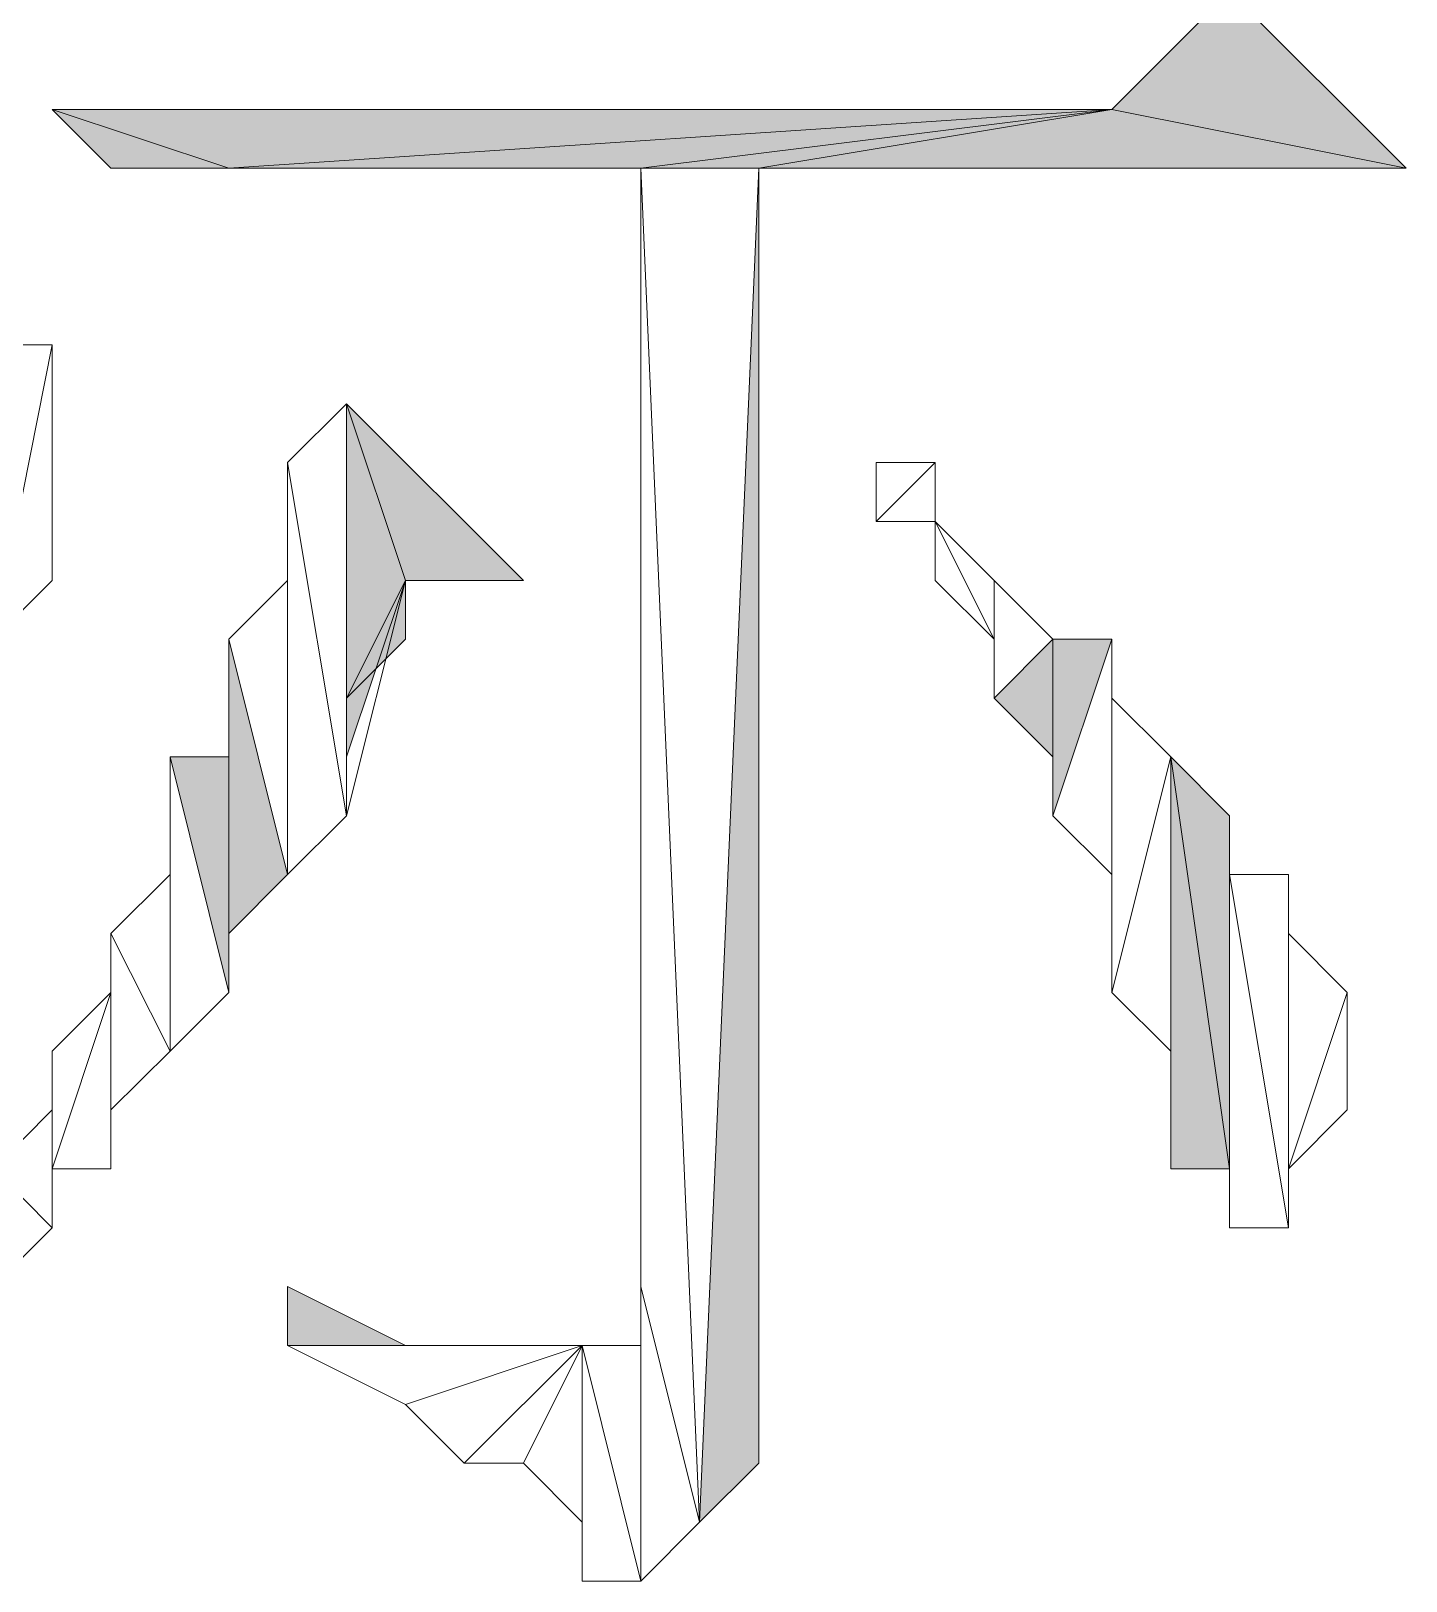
# Model space of a CAD drawing. Header units: inches. Extents: x -244 to 17, y 0 to 370.
# Drawn here: x 8.116 to 9.599, y 11.377 to 13.049 of the extents above; entities that cross this region are included whole.
import ezdxf

# ---------------------------------------------------------------- set-up
doc = ezdxf.new("R2010")
doc.units = ezdxf.units.IN
doc.header["$MEASUREMENT"] = 0
doc.layers.add('图层 1', color=7, linetype='Continuous')

# ---------------------------------------------------------------- blocks, each defined once
blk = doc.blocks.new('block 2')
at = {"layer": '图层 1', "true_color": 0xffffff}
h = blk.add_hatch(color=7, dxfattribs=at)
h.dxf.hatch_style = 2
h.paths.add_polyline_path([(33.0201, 12.319), (33.0834, 12.5095), (33.0834, 11.3664)])
h.paths.add_polyline_path([(33.0201, 12.4461), (33.0201, 12.319), (33.0834, 12.5095)])
h = blk.add_hatch(color=7, dxfattribs=at)
h.dxf.hatch_style = 2
h.paths.add_polyline_path([(32.1944, 12.319), (32.5121, 12.319), (32.258, 12.2556)])
h.paths.add_polyline_path([(32.385, 12.3824), (32.385, 12.319), (32.131, 12.319)])
h = blk.add_hatch(color=7, dxfattribs=at)
h.dxf.hatch_style = 2
h.paths.add_polyline_path([(33.0201, 12.319), (33.0201, 11.8746), (33.0834, 11.3664)])
h = blk.add_hatch(color=7, dxfattribs=at)
h.dxf.hatch_style = 2
h.paths.add_polyline_path([(31.75, 12.1285), (31.75, 12.2556), (31.8136, 12.2556)])
h = blk.add_hatch(color=7, dxfattribs=at)
h.dxf.hatch_style = 2
h.paths.add_polyline_path([(32.5755, 12.1285), (32.3216, 12.1919), (32.766, 12.1919)])
h.paths.add_polyline_path([(32.385, 12.1919), (32.5755, 12.1285), (32.3216, 12.1919)])
h = blk.add_hatch(color=7, dxfattribs=at)
h.dxf.hatch_style = 2
h.paths.add_polyline_path([(32.5755, 12.1285), (32.4485, 12.1919), (32.385, 12.1919)])
h.paths.add_polyline_path([(32.5121, 12.1285), (32.5755, 12.1285), (32.4485, 12.1919)])
h = blk.add_hatch(color=7, dxfattribs=at)
h.dxf.hatch_style = 2
h.paths.add_polyline_path([(32.766, 12.1919), (32.5755, 12.1285), (32.5755, 12.0013)])
h = blk.add_hatch(color=7, dxfattribs=at)
h.dxf.hatch_style = 2
h.paths.add_polyline_path([(33.0834, 11.3664), (33.0201, 11.7474), (33.0201, 11.8746)])
h.paths.add_polyline_path([(33.0201, 11.0491), (33.0834, 11.3664), (33.0201, 11.7474)])
h.paths.add_polyline_path([(33.2106, 11.2396), (33.0201, 11.0491), (33.0834, 11.3664)])
h = blk.add_hatch(color=7, dxfattribs=at)
h.dxf.hatch_style = 2
h.paths.add_polyline_path([(33.0201, 11.7474), (31.6231, 11.7474), (31.5595, 11.8112)])
h = blk.add_hatch(color=7, dxfattribs=at)
h.dxf.hatch_style = 2
h.paths.add_polyline_path([(32.5121, 11.4301), (32.3216, 11.4301), (32.5121, 11.3664)])
h.paths.add_polyline_path([(32.4485, 11.4935), (32.385, 11.4301), (32.5121, 11.4301)])
h = blk.add_hatch(color=7, dxfattribs=at)
h.dxf.hatch_style = 2
h.paths.add_polyline_path([(32.385, 11.303), (31.9405, 11.2396), (32.3216, 11.2396)])
h.paths.add_polyline_path([(31.9405, 11.303), (32.385, 11.303), (31.9405, 11.2396)])
at = {"layer": '图层 1', "lineweight": 0}
for points in [[(31.8136, 12.5729), (31.9405, 12.5729), (31.877, 12.5095), (31.8136, 12.5729)], [(31.9405, 12.5729), (32.0041, 12.5095), (31.877, 12.5095), (31.9405, 12.5729)], [(32.5121, 12.5729), (32.8295, 12.5095), (32.5755, 12.5095), (32.5121, 12.5729)], [(32.8295, 12.5729), (32.5121, 12.5729), (32.8295, 12.5095), (32.8295, 12.5729)], [(31.877, 12.5095), (32.0675, 12.5095), (31.9405, 12.5095), (31.877, 12.5095)], [(32.0041, 12.5095), (31.877, 12.5095), (32.0675, 12.5095), (32.0041, 12.5095)], [(31.9405, 12.5095), (32.131, 12.4461), (31.9405, 12.4461), (31.9405, 12.5095)], [(32.0675, 12.5095), (31.9405, 12.5095), (32.131, 12.4461), (32.0675, 12.5095)], [(32.5755, 12.5095), (32.766, 12.5095), (32.639, 12.5095), (32.5755, 12.5095)], [(32.8295, 12.5095), (32.5755, 12.5095), (32.766, 12.5095), (32.8295, 12.5095)], [(32.766, 12.5095), (32.639, 12.5095), (32.7026, 12.5095), (32.766, 12.5095)], [(33.0201, 12.319), (33.0834, 12.5095), (33.0834, 11.3664), (33.0201, 12.319)], [(33.0201, 12.4461), (33.0201, 12.319), (33.0834, 12.5095), (33.0201, 12.4461)], [(31.9405, 12.4461), (32.131, 12.4461), (32.0041, 12.4461), (31.9405, 12.4461)], [(32.0041, 12.4461), (32.1944, 12.4461), (32.0675, 12.3824), (32.0041, 12.4461)], [(32.131, 12.4461), (32.0041, 12.4461), (32.1944, 12.4461), (32.131, 12.4461)], [(32.1944, 12.4461), (32.258, 12.3824), (32.0675, 12.3824), (32.1944, 12.4461)], [(32.0675, 12.3824), (32.385, 12.3824), (32.131, 12.319), (32.0675, 12.3824)], [(32.3216, 12.3824), (32.0675, 12.3824), (32.385, 12.3824), (32.3216, 12.3824)], [(32.258, 12.3824), (32.0675, 12.3824), (32.3216, 12.3824), (32.258, 12.3824)], [(32.385, 12.3824), (32.385, 12.319), (32.131, 12.319), (32.385, 12.3824)], [(32.131, 12.319), (32.4485, 12.319), (32.1944, 12.319), (32.131, 12.319)], [(32.385, 12.319), (32.131, 12.319), (32.4485, 12.319), (32.385, 12.319)], [(32.1944, 12.319), (32.5121, 12.319), (32.258, 12.2556), (32.1944, 12.319)], [(32.4485, 12.319), (32.1944, 12.319), (32.5121, 12.319), (32.4485, 12.319)], [(32.5121, 12.319), (32.5755, 12.2556), (32.258, 12.2556), (32.5121, 12.319)], [(33.0201, 12.319), (33.0201, 11.8746), (33.0834, 11.3664), (33.0201, 12.319)], [(31.6865, 12.1285), (31.75, 11.938), (31.75, 12.2556), (31.6865, 12.1285)], [(31.75, 12.0651), (31.75, 12.2556), (31.75, 12.0013), (31.75, 12.0651)], [(31.75, 12.1285), (31.75, 12.0651), (31.75, 12.2556), (31.75, 12.1285)], [(31.75, 12.2556), (31.75, 12.0013), (31.75, 11.938), (31.75, 12.2556)], [(31.75, 12.1285), (31.75, 12.2556), (31.8136, 12.2556), (31.75, 12.1285)], [(32.258, 12.2556), (32.7026, 12.2556), (32.3216, 12.1919), (32.258, 12.2556)], [(32.639, 12.2556), (32.258, 12.2556), (32.7026, 12.2556), (32.639, 12.2556)], [(32.5755, 12.2556), (32.258, 12.2556), (32.639, 12.2556), (32.5755, 12.2556)], [(32.766, 12.1919), (32.3216, 12.1919), (32.7026, 12.2556), (32.766, 12.1919)], [(32.5755, 12.1285), (32.3216, 12.1919), (32.766, 12.1919), (32.5755, 12.1285)], [(32.385, 12.1919), (32.5755, 12.1285), (32.3216, 12.1919), (32.385, 12.1919)], [(32.5755, 12.1285), (32.4485, 12.1919), (32.385, 12.1919), (32.5755, 12.1285)], [(32.5121, 12.1285), (32.5755, 12.1285), (32.4485, 12.1919), (32.5121, 12.1285)], [(32.766, 12.1919), (32.5755, 12.1285), (32.5755, 12.0013), (32.766, 12.1919)], [(31.6231, 12.0651), (31.75, 11.938), (31.6865, 12.1285), (31.6231, 12.0651)], [(31.6231, 12.0651), (31.6231, 12.0013), (31.75, 11.938), (31.6231, 12.0651)], [(31.75, 11.938), (31.5595, 11.938), (31.6231, 12.0013), (31.75, 11.938)], [(31.75, 11.938), (31.75, 11.8746), (31.4959, 11.8746), (31.75, 11.938)], [(31.4959, 11.938), (31.75, 11.938), (31.4959, 11.8746), (31.4959, 11.938)], [(31.4959, 11.938), (31.75, 11.938), (31.5595, 11.938), (31.4959, 11.938)], [(31.4959, 11.8746), (31.8136, 11.8746), (31.5595, 11.8112), (31.4959, 11.8746)], [(31.75, 11.8746), (31.4959, 11.8746), (31.8136, 11.8746), (31.75, 11.8746)], [(33.0201, 11.8746), (31.5595, 11.8112), (33.0201, 11.7474), (33.0201, 11.8746)], [(31.8136, 11.8746), (33.0201, 11.8746), (31.5595, 11.8112), (31.8136, 11.8746)], [(33.0834, 11.3664), (33.0201, 11.7474), (33.0201, 11.8746), (33.0834, 11.3664)], [(33.0201, 11.7474), (31.6231, 11.7474), (31.5595, 11.8112), (33.0201, 11.7474)], [(31.6865, 11.7474), (33.0201, 11.7474), (31.6231, 11.7474), (31.6865, 11.7474)], [(31.6865, 11.7474), (33.0201, 11.7474), (31.75, 11.7474), (31.6865, 11.7474)], [(33.0201, 11.0491), (33.0834, 11.3664), (33.0201, 11.7474), (33.0201, 11.0491)], [(32.7026, 11.5569), (32.639, 11.6207), (32.7026, 11.6207), (32.7026, 11.5569)], [(32.639, 11.5569), (32.7026, 11.5569), (32.639, 11.6207), (32.639, 11.5569)], [(32.639, 11.5569), (32.5121, 11.4935), (32.5755, 11.4935), (32.639, 11.5569)], [(32.5755, 11.5569), (32.639, 11.5569), (32.5121, 11.4935), (32.5755, 11.5569)], [(32.4485, 11.4935), (32.385, 11.4301), (32.5121, 11.4301), (32.4485, 11.4935)], [(32.5755, 11.4935), (32.4485, 11.4935), (32.5121, 11.4301), (32.5755, 11.4935)], [(32.5121, 11.4935), (32.5755, 11.4935), (32.4485, 11.4935), (32.5121, 11.4935)], [(32.258, 11.3664), (32.5121, 11.3664), (32.3216, 11.4301), (32.258, 11.3664)], [(32.5121, 11.4301), (32.3216, 11.4301), (32.5121, 11.3664), (32.5121, 11.4301)], [(32.385, 11.4301), (32.5121, 11.4301), (32.3216, 11.4301), (32.385, 11.4301)], [(32.131, 11.3664), (32.0675, 11.303), (32.385, 11.303), (32.131, 11.3664)], [(32.4485, 11.3664), (32.131, 11.3664), (32.385, 11.303), (32.4485, 11.3664)], [(32.1944, 11.3664), (32.131, 11.3664), (32.4485, 11.3664), (32.1944, 11.3664)], [(32.1944, 11.3664), (32.4485, 11.3664), (32.258, 11.3664), (32.1944, 11.3664)], [(32.4485, 11.3664), (32.258, 11.3664), (32.5121, 11.3664), (32.4485, 11.3664)], [(33.2106, 11.2396), (33.0201, 11.0491), (33.0834, 11.3664), (33.2106, 11.2396)], [(32.385, 11.303), (31.9405, 11.2396), (32.3216, 11.2396), (32.385, 11.303)], [(31.9405, 11.303), (32.385, 11.303), (31.9405, 11.2396), (31.9405, 11.303)], [(32.0041, 11.303), (31.9405, 11.303), (32.385, 11.303), (32.0041, 11.303)], [(32.0675, 11.303), (32.0041, 11.303), (32.385, 11.303), (32.0675, 11.303)], [(31.877, 11.1759), (32.258, 11.2396), (31.877, 11.2396), (31.877, 11.1759)], [(32.258, 11.1759), (31.877, 11.1759), (32.258, 11.2396), (32.258, 11.1759)], [(32.3216, 11.2396), (31.877, 11.2396), (32.258, 11.2396), (32.3216, 11.2396)], [(31.9405, 11.2396), (32.3216, 11.2396), (31.877, 11.2396), (31.9405, 11.2396)], [(31.9405, 11.1759), (32.258, 11.1759), (31.877, 11.1759), (31.9405, 11.1759)], [(31.9405, 11.1759), (32.131, 11.1125), (32.0041, 11.1125), (31.9405, 11.1759)], [(32.1944, 11.1759), (31.9405, 11.1759), (32.131, 11.1125), (32.1944, 11.1759)], [(32.1944, 11.1759), (31.9405, 11.1759), (32.258, 11.1759), (32.1944, 11.1759)], [(32.131, 11.1125), (32.0041, 11.1125), (32.0675, 11.1125), (32.131, 11.1125)]]:
    blk.add_lwpolyline(points, dxfattribs=at)
at = {"layer": '图层 1', "color": 7, "lineweight": 20, "true_color": 0xffffff}
for points in [[(31.8136, 12.5729), (31.9405, 12.5729), (31.877, 12.5095), (31.8136, 12.5729)], [(31.9405, 12.5729), (32.0041, 12.5095), (31.877, 12.5095), (31.9405, 12.5729)], [(32.5121, 12.5729), (32.8295, 12.5095), (32.5755, 12.5095), (32.5121, 12.5729)], [(32.8295, 12.5729), (32.5121, 12.5729), (32.8295, 12.5095), (32.8295, 12.5729)], [(31.877, 12.5095), (32.0675, 12.5095), (31.9405, 12.5095), (31.877, 12.5095)], [(32.0041, 12.5095), (31.877, 12.5095), (32.0675, 12.5095), (32.0041, 12.5095)], [(31.9405, 12.5095), (32.131, 12.4461), (31.9405, 12.4461), (31.9405, 12.5095)], [(32.0675, 12.5095), (31.9405, 12.5095), (32.131, 12.4461), (32.0675, 12.5095)], [(32.5755, 12.5095), (32.766, 12.5095), (32.639, 12.5095), (32.5755, 12.5095)], [(32.8295, 12.5095), (32.5755, 12.5095), (32.766, 12.5095), (32.8295, 12.5095)], [(32.766, 12.5095), (32.639, 12.5095), (32.7026, 12.5095), (32.766, 12.5095)], [(33.0201, 12.319), (33.0834, 12.5095), (33.0834, 11.3664), (33.0201, 12.319)], [(33.0201, 12.4461), (33.0201, 12.319), (33.0834, 12.5095), (33.0201, 12.4461)], [(31.9405, 12.4461), (32.131, 12.4461), (32.0041, 12.4461), (31.9405, 12.4461)], [(32.0041, 12.4461), (32.1944, 12.4461), (32.0675, 12.3824), (32.0041, 12.4461)], [(32.131, 12.4461), (32.0041, 12.4461), (32.1944, 12.4461), (32.131, 12.4461)], [(32.1944, 12.4461), (32.258, 12.3824), (32.0675, 12.3824), (32.1944, 12.4461)], [(32.0675, 12.3824), (32.385, 12.3824), (32.131, 12.319), (32.0675, 12.3824)], [(32.3216, 12.3824), (32.0675, 12.3824), (32.385, 12.3824), (32.3216, 12.3824)], [(32.258, 12.3824), (32.0675, 12.3824), (32.3216, 12.3824), (32.258, 12.3824)], [(32.385, 12.3824), (32.385, 12.319), (32.131, 12.319), (32.385, 12.3824)], [(32.131, 12.319), (32.4485, 12.319), (32.1944, 12.319), (32.131, 12.319)], [(32.385, 12.319), (32.131, 12.319), (32.4485, 12.319), (32.385, 12.319)], [(32.1944, 12.319), (32.5121, 12.319), (32.258, 12.2556), (32.1944, 12.319)], [(32.4485, 12.319), (32.1944, 12.319), (32.5121, 12.319), (32.4485, 12.319)], [(32.5121, 12.319), (32.5755, 12.2556), (32.258, 12.2556), (32.5121, 12.319)], [(33.0201, 12.319), (33.0201, 11.8746), (33.0834, 11.3664), (33.0201, 12.319)], [(31.6865, 12.1285), (31.75, 11.938), (31.75, 12.2556), (31.6865, 12.1285)], [(31.75, 12.0651), (31.75, 12.2556), (31.75, 12.0013), (31.75, 12.0651)], [(31.75, 12.1285), (31.75, 12.0651), (31.75, 12.2556), (31.75, 12.1285)], [(31.75, 12.2556), (31.75, 12.0013), (31.75, 11.938), (31.75, 12.2556)], [(31.75, 12.1285), (31.75, 12.2556), (31.8136, 12.2556), (31.75, 12.1285)], [(32.258, 12.2556), (32.7026, 12.2556), (32.3216, 12.1919), (32.258, 12.2556)], [(32.639, 12.2556), (32.258, 12.2556), (32.7026, 12.2556), (32.639, 12.2556)], [(32.5755, 12.2556), (32.258, 12.2556), (32.639, 12.2556), (32.5755, 12.2556)], [(32.766, 12.1919), (32.3216, 12.1919), (32.7026, 12.2556), (32.766, 12.1919)], [(32.5755, 12.1285), (32.3216, 12.1919), (32.766, 12.1919), (32.5755, 12.1285)], [(32.385, 12.1919), (32.5755, 12.1285), (32.3216, 12.1919), (32.385, 12.1919)], [(32.5755, 12.1285), (32.4485, 12.1919), (32.385, 12.1919), (32.5755, 12.1285)], [(32.5121, 12.1285), (32.5755, 12.1285), (32.4485, 12.1919), (32.5121, 12.1285)], [(32.766, 12.1919), (32.5755, 12.1285), (32.5755, 12.0013), (32.766, 12.1919)], [(31.6231, 12.0651), (31.75, 11.938), (31.6865, 12.1285), (31.6231, 12.0651)], [(31.6231, 12.0651), (31.6231, 12.0013), (31.75, 11.938), (31.6231, 12.0651)], [(31.75, 11.938), (31.5595, 11.938), (31.6231, 12.0013), (31.75, 11.938)], [(31.75, 11.938), (31.75, 11.8746), (31.4959, 11.8746), (31.75, 11.938)], [(31.4959, 11.938), (31.75, 11.938), (31.4959, 11.8746), (31.4959, 11.938)], [(31.4959, 11.938), (31.75, 11.938), (31.5595, 11.938), (31.4959, 11.938)], [(31.4959, 11.8746), (31.8136, 11.8746), (31.5595, 11.8112), (31.4959, 11.8746)], [(31.75, 11.8746), (31.4959, 11.8746), (31.8136, 11.8746), (31.75, 11.8746)], [(33.0201, 11.8746), (31.5595, 11.8112), (33.0201, 11.7474), (33.0201, 11.8746)], [(31.8136, 11.8746), (33.0201, 11.8746), (31.5595, 11.8112), (31.8136, 11.8746)], [(33.0834, 11.3664), (33.0201, 11.7474), (33.0201, 11.8746), (33.0834, 11.3664)], [(33.0201, 11.7474), (31.6231, 11.7474), (31.5595, 11.8112), (33.0201, 11.7474)], [(31.6865, 11.7474), (33.0201, 11.7474), (31.6231, 11.7474), (31.6865, 11.7474)], [(31.6865, 11.7474), (33.0201, 11.7474), (31.75, 11.7474), (31.6865, 11.7474)], [(33.0201, 11.0491), (33.0834, 11.3664), (33.0201, 11.7474), (33.0201, 11.0491)], [(32.7026, 11.5569), (32.639, 11.6207), (32.7026, 11.6207), (32.7026, 11.5569)], [(32.639, 11.5569), (32.7026, 11.5569), (32.639, 11.6207), (32.639, 11.5569)], [(32.639, 11.5569), (32.5121, 11.4935), (32.5755, 11.4935), (32.639, 11.5569)], [(32.5755, 11.5569), (32.639, 11.5569), (32.5121, 11.4935), (32.5755, 11.5569)], [(32.4485, 11.4935), (32.385, 11.4301), (32.5121, 11.4301), (32.4485, 11.4935)], [(32.5755, 11.4935), (32.4485, 11.4935), (32.5121, 11.4301), (32.5755, 11.4935)], [(32.5121, 11.4935), (32.5755, 11.4935), (32.4485, 11.4935), (32.5121, 11.4935)], [(32.258, 11.3664), (32.5121, 11.3664), (32.3216, 11.4301), (32.258, 11.3664)], [(32.5121, 11.4301), (32.3216, 11.4301), (32.5121, 11.3664), (32.5121, 11.4301)], [(32.385, 11.4301), (32.5121, 11.4301), (32.3216, 11.4301), (32.385, 11.4301)], [(32.131, 11.3664), (32.0675, 11.303), (32.385, 11.303), (32.131, 11.3664)], [(32.4485, 11.3664), (32.131, 11.3664), (32.385, 11.303), (32.4485, 11.3664)], [(32.1944, 11.3664), (32.131, 11.3664), (32.4485, 11.3664), (32.1944, 11.3664)], [(32.1944, 11.3664), (32.4485, 11.3664), (32.258, 11.3664), (32.1944, 11.3664)], [(32.4485, 11.3664), (32.258, 11.3664), (32.5121, 11.3664), (32.4485, 11.3664)], [(33.2106, 11.2396), (33.0201, 11.0491), (33.0834, 11.3664), (33.2106, 11.2396)], [(32.385, 11.303), (31.9405, 11.2396), (32.3216, 11.2396), (32.385, 11.303)], [(31.9405, 11.303), (32.385, 11.303), (31.9405, 11.2396), (31.9405, 11.303)], [(32.0041, 11.303), (31.9405, 11.303), (32.385, 11.303), (32.0041, 11.303)], [(32.0675, 11.303), (32.0041, 11.303), (32.385, 11.303), (32.0675, 11.303)], [(31.877, 11.1759), (32.258, 11.2396), (31.877, 11.2396), (31.877, 11.1759)], [(32.258, 11.1759), (31.877, 11.1759), (32.258, 11.2396), (32.258, 11.1759)], [(32.3216, 11.2396), (31.877, 11.2396), (32.258, 11.2396), (32.3216, 11.2396)], [(31.9405, 11.2396), (32.3216, 11.2396), (31.877, 11.2396), (31.9405, 11.2396)], [(31.9405, 11.1759), (32.258, 11.1759), (31.877, 11.1759), (31.9405, 11.1759)], [(31.9405, 11.1759), (32.131, 11.1125), (32.0041, 11.1125), (31.9405, 11.1759)], [(32.1944, 11.1759), (31.9405, 11.1759), (32.131, 11.1125), (32.1944, 11.1759)], [(32.1944, 11.1759), (31.9405, 11.1759), (32.258, 11.1759), (32.1944, 11.1759)], [(32.131, 11.1125), (32.0041, 11.1125), (32.0675, 11.1125), (32.131, 11.1125)]]:
    blk.add_lwpolyline(points, dxfattribs=at)
at = {"layer": '图层 1', "lineweight": 0}
for points, knots in [([(32.0041, 12.5095), (32.0041, 12.5095), (32.0041, 12.5095), (32.0041, 12.5095), (32.0041, 12.5095), (31.877, 12.5095), (31.877, 12.5095), (31.877, 12.5095), (32.0041, 12.5095), (32.0041, 12.5095)], [0, 0, 0, 0, 1, 1, 1, 2, 2, 2, 3, 3, 3, 3]), ([(32.0041, 12.5095), (32.0041, 12.5095), (31.877, 12.5095), (31.877, 12.5095), (31.877, 12.5095), (32.0041, 12.5095), (32.0041, 12.5095)], [0, 0, 0, 0, 1, 1, 1, 2, 2, 2, 2]), ([(32.5755, 12.5095), (32.5755, 12.5095), (32.5755, 12.5095), (32.5755, 12.5095), (32.5755, 12.5095), (32.766, 12.5095), (32.766, 12.5095), (32.766, 12.5095), (32.5755, 12.5095), (32.5755, 12.5095)], [0, 0, 0, 0, 1, 1, 1, 2, 2, 2, 3, 3, 3, 3]), ([(32.5755, 12.5095), (32.5755, 12.5095), (32.766, 12.5095), (32.766, 12.5095), (32.766, 12.5095), (32.5755, 12.5095), (32.5755, 12.5095)], [0, 0, 0, 0, 1, 1, 1, 2, 2, 2, 2]), ([(32.5755, 12.5095), (32.5755, 12.5095), (32.5755, 12.5095), (32.5755, 12.5095), (32.5755, 12.5095), (32.766, 12.5095), (32.766, 12.5095), (32.766, 12.5095), (32.5755, 12.5095), (32.5755, 12.5095)], [0, 0, 0, 0, 1, 1, 1, 2, 2, 2, 3, 3, 3, 3]), ([(32.131, 12.4461), (32.131, 12.4461), (31.9405, 12.4461), (31.9405, 12.4461), (31.9405, 12.4461), (32.131, 12.4461), (32.131, 12.4461)], [0, 0, 0, 0, 1, 1, 1, 2, 2, 2, 2]), ([(32.0675, 12.3824), (32.0675, 12.3824), (32.3216, 12.3824), (32.3216, 12.3824), (32.3216, 12.3824), (32.0675, 12.3824), (32.0675, 12.3824)], [0, 0, 0, 0, 1, 1, 1, 2, 2, 2, 2]), ([(31.75, 12.2556), (31.75, 12.2556), (31.75, 12.0013), (31.75, 12.0013), (31.75, 12.0013), (31.75, 12.2556), (31.75, 12.2556)], [0, 0, 0, 0, 1, 1, 1, 2, 2, 2, 2]), ([(31.75, 11.938), (31.75, 11.938), (31.75, 12.2556), (31.75, 12.2556), (31.75, 12.2556), (31.75, 11.938), (31.75, 11.938)], [0, 0, 0, 0, 1, 1, 1, 2, 2, 2, 2]), ([(32.258, 12.2556), (32.258, 12.2556), (32.639, 12.2556), (32.639, 12.2556), (32.639, 12.2556), (32.258, 12.2556), (32.258, 12.2556)], [0, 0, 0, 0, 1, 1, 1, 2, 2, 2, 2]), ([(32.3216, 12.1919), (32.3216, 12.1919), (32.7026, 12.2556), (32.7026, 12.2556), (32.7026, 12.2556), (32.3216, 12.1919), (32.3216, 12.1919)], [0, 0, 0, 0, 1, 1, 1, 2, 2, 2, 2]), ([(31.75, 11.938), (31.75, 11.938), (31.6865, 12.1285), (31.6865, 12.1285), (31.6865, 12.1285), (31.75, 11.938), (31.75, 11.938)], [0, 0, 0, 0, 1, 1, 1, 2, 2, 2, 2]), ([(31.6231, 12.0013), (31.6231, 12.0013), (31.75, 11.938), (31.75, 11.938), (31.75, 11.938), (31.6231, 12.0013), (31.6231, 12.0013)], [0, 0, 0, 0, 1, 1, 1, 2, 2, 2, 2]), ([(31.75, 11.938), (31.75, 11.938), (31.4959, 11.8746), (31.4959, 11.8746), (31.4959, 11.8746), (31.75, 11.938), (31.75, 11.938)], [0, 0, 0, 0, 1, 1, 1, 2, 2, 2, 2]), ([(31.4959, 11.938), (31.4959, 11.938), (31.4959, 11.938), (31.4959, 11.938), (31.4959, 11.938), (31.75, 11.938), (31.75, 11.938), (31.75, 11.938), (31.4959, 11.938), (31.4959, 11.938)], [0, 0, 0, 0, 1, 1, 1, 2, 2, 2, 3, 3, 3, 3]), ([(31.5595, 11.938), (31.5595, 11.938), (31.75, 11.938), (31.75, 11.938), (31.75, 11.938), (31.5595, 11.938), (31.5595, 11.938)], [0, 0, 0, 0, 1, 1, 1, 2, 2, 2, 2]), ([(31.75, 11.938), (31.75, 11.938), (31.5595, 11.938), (31.5595, 11.938), (31.5595, 11.938), (31.75, 11.938), (31.75, 11.938)], [0, 0, 0, 0, 1, 1, 1, 2, 2, 2, 2]), ([(31.8136, 11.8746), (31.8136, 11.8746), (31.5595, 11.8112), (31.5595, 11.8112), (31.5595, 11.8112), (31.8136, 11.8746), (31.8136, 11.8746)], [0, 0, 0, 0, 1, 1, 1, 2, 2, 2, 2]), ([(33.0201, 11.8746), (33.0201, 11.8746), (31.8136, 11.8746), (31.8136, 11.8746), (31.8136, 11.8746), (33.0201, 11.8746), (33.0201, 11.8746)], [0, 0, 0, 0, 1, 1, 1, 2, 2, 2, 2]), ([(31.5595, 11.8112), (31.5595, 11.8112), (33.0201, 11.7474), (33.0201, 11.7474), (33.0201, 11.7474), (31.5595, 11.8112), (31.5595, 11.8112)], [0, 0, 0, 0, 1, 1, 1, 2, 2, 2, 2]), ([(31.6865, 11.7474), (31.6865, 11.7474), (31.6865, 11.7474), (31.6865, 11.7474), (31.6865, 11.7474), (33.0201, 11.7474), (33.0201, 11.7474), (33.0201, 11.7474), (31.6865, 11.7474), (31.6865, 11.7474)], [0, 0, 0, 0, 1, 1, 1, 2, 2, 2, 3, 3, 3, 3]), ([(32.639, 11.5569), (32.639, 11.5569), (32.5755, 11.5569), (32.5755, 11.5569), (32.5755, 11.5569), (32.639, 11.5569), (32.639, 11.5569)], [0, 0, 0, 0, 1, 1, 1, 2, 2, 2, 2]), ([(32.639, 11.5569), (32.639, 11.5569), (32.639, 11.5569), (32.639, 11.5569), (32.639, 11.5569), (32.7026, 11.5569), (32.7026, 11.5569), (32.7026, 11.5569), (32.639, 11.5569), (32.639, 11.5569)], [0, 0, 0, 0, 1, 1, 1, 2, 2, 2, 3, 3, 3, 3]), ([(32.5121, 11.3664), (32.5121, 11.3664), (32.3216, 11.4301), (32.3216, 11.4301), (32.3216, 11.4301), (32.5121, 11.3664), (32.5121, 11.3664)], [0, 0, 0, 0, 1, 1, 1, 2, 2, 2, 2]), ([(32.131, 11.3664), (32.131, 11.3664), (32.4485, 11.3664), (32.4485, 11.3664), (32.4485, 11.3664), (32.131, 11.3664), (32.131, 11.3664)], [0, 0, 0, 0, 1, 1, 1, 2, 2, 2, 2]), ([(32.0041, 11.303), (32.0041, 11.303), (32.385, 11.303), (32.385, 11.303), (32.385, 11.303), (32.0041, 11.303), (32.0041, 11.303)], [0, 0, 0, 0, 1, 1, 1, 2, 2, 2, 2]), ([(32.0675, 11.303), (32.0675, 11.303), (32.385, 11.303), (32.385, 11.303), (32.385, 11.303), (32.0675, 11.303), (32.0675, 11.303)], [0, 0, 0, 0, 1, 1, 1, 2, 2, 2, 2]), ([(32.258, 11.2396), (32.258, 11.2396), (31.877, 11.2396), (31.877, 11.2396), (31.877, 11.2396), (32.258, 11.2396), (32.258, 11.2396)], [0, 0, 0, 0, 1, 1, 1, 2, 2, 2, 2]), ([(32.1944, 11.1759), (32.1944, 11.1759), (32.1944, 11.1759), (32.1944, 11.1759), (32.1944, 11.1759), (31.9405, 11.1759), (31.9405, 11.1759), (31.9405, 11.1759), (32.1944, 11.1759), (32.1944, 11.1759)], [0, 0, 0, 0, 1, 1, 1, 2, 2, 2, 3, 3, 3, 3]), ([(31.9405, 11.1759), (31.9405, 11.1759), (32.1944, 11.1759), (32.1944, 11.1759), (32.1944, 11.1759), (31.9405, 11.1759), (31.9405, 11.1759)], [0, 0, 0, 0, 1, 1, 1, 2, 2, 2, 2]), ([(31.9405, 11.1759), (31.9405, 11.1759), (31.9405, 11.1759), (31.9405, 11.1759), (31.9405, 11.1759), (32.1944, 11.1759), (32.1944, 11.1759), (32.1944, 11.1759), (31.9405, 11.1759), (31.9405, 11.1759)], [0, 0, 0, 0, 1, 1, 1, 2, 2, 2, 3, 3, 3, 3]), ([(32.1944, 11.1759), (32.1944, 11.1759), (31.9405, 11.1759), (31.9405, 11.1759), (31.9405, 11.1759), (32.1944, 11.1759), (32.1944, 11.1759)], [0, 0, 0, 0, 1, 1, 1, 2, 2, 2, 2]), ([(32.1944, 11.1759), (32.1944, 11.1759), (32.1944, 11.1759), (32.1944, 11.1759), (32.1944, 11.1759), (31.9405, 11.1759), (31.9405, 11.1759), (31.9405, 11.1759), (32.1944, 11.1759), (32.1944, 11.1759)], [0, 0, 0, 0, 1, 1, 1, 2, 2, 2, 3, 3, 3, 3])]:
    blk.add_open_spline(points, degree=3, knots=knots, dxfattribs=at)
at = {"layer": '图层 1', "color": 7, "lineweight": 20, "true_color": 0xffffff}
for points, knots in [([(32.0041, 12.5095), (32.0041, 12.5095), (32.0041, 12.5095), (32.0041, 12.5095), (32.0041, 12.5095), (31.877, 12.5095), (31.877, 12.5095), (31.877, 12.5095), (32.0041, 12.5095), (32.0041, 12.5095)], [0, 0, 0, 0, 1, 1, 1, 2, 2, 2, 3, 3, 3, 3]), ([(32.0041, 12.5095), (32.0041, 12.5095), (31.877, 12.5095), (31.877, 12.5095), (31.877, 12.5095), (32.0041, 12.5095), (32.0041, 12.5095)], [0, 0, 0, 0, 1, 1, 1, 2, 2, 2, 2]), ([(32.5755, 12.5095), (32.5755, 12.5095), (32.5755, 12.5095), (32.5755, 12.5095), (32.5755, 12.5095), (32.766, 12.5095), (32.766, 12.5095), (32.766, 12.5095), (32.5755, 12.5095), (32.5755, 12.5095)], [0, 0, 0, 0, 1, 1, 1, 2, 2, 2, 3, 3, 3, 3]), ([(32.5755, 12.5095), (32.5755, 12.5095), (32.766, 12.5095), (32.766, 12.5095), (32.766, 12.5095), (32.5755, 12.5095), (32.5755, 12.5095)], [0, 0, 0, 0, 1, 1, 1, 2, 2, 2, 2]), ([(32.5755, 12.5095), (32.5755, 12.5095), (32.5755, 12.5095), (32.5755, 12.5095), (32.5755, 12.5095), (32.766, 12.5095), (32.766, 12.5095), (32.766, 12.5095), (32.5755, 12.5095), (32.5755, 12.5095)], [0, 0, 0, 0, 1, 1, 1, 2, 2, 2, 3, 3, 3, 3]), ([(32.131, 12.4461), (32.131, 12.4461), (31.9405, 12.4461), (31.9405, 12.4461), (31.9405, 12.4461), (32.131, 12.4461), (32.131, 12.4461)], [0, 0, 0, 0, 1, 1, 1, 2, 2, 2, 2]), ([(32.0675, 12.3824), (32.0675, 12.3824), (32.3216, 12.3824), (32.3216, 12.3824), (32.3216, 12.3824), (32.0675, 12.3824), (32.0675, 12.3824)], [0, 0, 0, 0, 1, 1, 1, 2, 2, 2, 2]), ([(31.75, 12.2556), (31.75, 12.2556), (31.75, 12.0013), (31.75, 12.0013), (31.75, 12.0013), (31.75, 12.2556), (31.75, 12.2556)], [0, 0, 0, 0, 1, 1, 1, 2, 2, 2, 2]), ([(31.75, 11.938), (31.75, 11.938), (31.75, 12.2556), (31.75, 12.2556), (31.75, 12.2556), (31.75, 11.938), (31.75, 11.938)], [0, 0, 0, 0, 1, 1, 1, 2, 2, 2, 2]), ([(32.258, 12.2556), (32.258, 12.2556), (32.639, 12.2556), (32.639, 12.2556), (32.639, 12.2556), (32.258, 12.2556), (32.258, 12.2556)], [0, 0, 0, 0, 1, 1, 1, 2, 2, 2, 2]), ([(32.3216, 12.1919), (32.3216, 12.1919), (32.7026, 12.2556), (32.7026, 12.2556), (32.7026, 12.2556), (32.3216, 12.1919), (32.3216, 12.1919)], [0, 0, 0, 0, 1, 1, 1, 2, 2, 2, 2]), ([(31.75, 11.938), (31.75, 11.938), (31.6865, 12.1285), (31.6865, 12.1285), (31.6865, 12.1285), (31.75, 11.938), (31.75, 11.938)], [0, 0, 0, 0, 1, 1, 1, 2, 2, 2, 2]), ([(31.6231, 12.0013), (31.6231, 12.0013), (31.75, 11.938), (31.75, 11.938), (31.75, 11.938), (31.6231, 12.0013), (31.6231, 12.0013)], [0, 0, 0, 0, 1, 1, 1, 2, 2, 2, 2]), ([(31.75, 11.938), (31.75, 11.938), (31.4959, 11.8746), (31.4959, 11.8746), (31.4959, 11.8746), (31.75, 11.938), (31.75, 11.938)], [0, 0, 0, 0, 1, 1, 1, 2, 2, 2, 2]), ([(31.4959, 11.938), (31.4959, 11.938), (31.4959, 11.938), (31.4959, 11.938), (31.4959, 11.938), (31.75, 11.938), (31.75, 11.938), (31.75, 11.938), (31.4959, 11.938), (31.4959, 11.938)], [0, 0, 0, 0, 1, 1, 1, 2, 2, 2, 3, 3, 3, 3]), ([(31.5595, 11.938), (31.5595, 11.938), (31.75, 11.938), (31.75, 11.938), (31.75, 11.938), (31.5595, 11.938), (31.5595, 11.938)], [0, 0, 0, 0, 1, 1, 1, 2, 2, 2, 2]), ([(31.75, 11.938), (31.75, 11.938), (31.5595, 11.938), (31.5595, 11.938), (31.5595, 11.938), (31.75, 11.938), (31.75, 11.938)], [0, 0, 0, 0, 1, 1, 1, 2, 2, 2, 2]), ([(31.8136, 11.8746), (31.8136, 11.8746), (31.5595, 11.8112), (31.5595, 11.8112), (31.5595, 11.8112), (31.8136, 11.8746), (31.8136, 11.8746)], [0, 0, 0, 0, 1, 1, 1, 2, 2, 2, 2]), ([(33.0201, 11.8746), (33.0201, 11.8746), (31.8136, 11.8746), (31.8136, 11.8746), (31.8136, 11.8746), (33.0201, 11.8746), (33.0201, 11.8746)], [0, 0, 0, 0, 1, 1, 1, 2, 2, 2, 2]), ([(31.5595, 11.8112), (31.5595, 11.8112), (33.0201, 11.7474), (33.0201, 11.7474), (33.0201, 11.7474), (31.5595, 11.8112), (31.5595, 11.8112)], [0, 0, 0, 0, 1, 1, 1, 2, 2, 2, 2]), ([(31.6865, 11.7474), (31.6865, 11.7474), (31.6865, 11.7474), (31.6865, 11.7474), (31.6865, 11.7474), (33.0201, 11.7474), (33.0201, 11.7474), (33.0201, 11.7474), (31.6865, 11.7474), (31.6865, 11.7474)], [0, 0, 0, 0, 1, 1, 1, 2, 2, 2, 3, 3, 3, 3]), ([(32.639, 11.5569), (32.639, 11.5569), (32.5755, 11.5569), (32.5755, 11.5569), (32.5755, 11.5569), (32.639, 11.5569), (32.639, 11.5569)], [0, 0, 0, 0, 1, 1, 1, 2, 2, 2, 2]), ([(32.639, 11.5569), (32.639, 11.5569), (32.639, 11.5569), (32.639, 11.5569), (32.639, 11.5569), (32.7026, 11.5569), (32.7026, 11.5569), (32.7026, 11.5569), (32.639, 11.5569), (32.639, 11.5569)], [0, 0, 0, 0, 1, 1, 1, 2, 2, 2, 3, 3, 3, 3]), ([(32.5121, 11.3664), (32.5121, 11.3664), (32.3216, 11.4301), (32.3216, 11.4301), (32.3216, 11.4301), (32.5121, 11.3664), (32.5121, 11.3664)], [0, 0, 0, 0, 1, 1, 1, 2, 2, 2, 2]), ([(32.131, 11.3664), (32.131, 11.3664), (32.4485, 11.3664), (32.4485, 11.3664), (32.4485, 11.3664), (32.131, 11.3664), (32.131, 11.3664)], [0, 0, 0, 0, 1, 1, 1, 2, 2, 2, 2]), ([(32.0041, 11.303), (32.0041, 11.303), (32.385, 11.303), (32.385, 11.303), (32.385, 11.303), (32.0041, 11.303), (32.0041, 11.303)], [0, 0, 0, 0, 1, 1, 1, 2, 2, 2, 2]), ([(32.0675, 11.303), (32.0675, 11.303), (32.385, 11.303), (32.385, 11.303), (32.385, 11.303), (32.0675, 11.303), (32.0675, 11.303)], [0, 0, 0, 0, 1, 1, 1, 2, 2, 2, 2]), ([(32.258, 11.2396), (32.258, 11.2396), (31.877, 11.2396), (31.877, 11.2396), (31.877, 11.2396), (32.258, 11.2396), (32.258, 11.2396)], [0, 0, 0, 0, 1, 1, 1, 2, 2, 2, 2]), ([(32.1944, 11.1759), (32.1944, 11.1759), (32.1944, 11.1759), (32.1944, 11.1759), (32.1944, 11.1759), (31.9405, 11.1759), (31.9405, 11.1759), (31.9405, 11.1759), (32.1944, 11.1759), (32.1944, 11.1759)], [0, 0, 0, 0, 1, 1, 1, 2, 2, 2, 3, 3, 3, 3]), ([(31.9405, 11.1759), (31.9405, 11.1759), (32.1944, 11.1759), (32.1944, 11.1759), (32.1944, 11.1759), (31.9405, 11.1759), (31.9405, 11.1759)], [0, 0, 0, 0, 1, 1, 1, 2, 2, 2, 2]), ([(31.9405, 11.1759), (31.9405, 11.1759), (31.9405, 11.1759), (31.9405, 11.1759), (31.9405, 11.1759), (32.1944, 11.1759), (32.1944, 11.1759), (32.1944, 11.1759), (31.9405, 11.1759), (31.9405, 11.1759)], [0, 0, 0, 0, 1, 1, 1, 2, 2, 2, 3, 3, 3, 3]), ([(32.1944, 11.1759), (32.1944, 11.1759), (31.9405, 11.1759), (31.9405, 11.1759), (31.9405, 11.1759), (32.1944, 11.1759), (32.1944, 11.1759)], [0, 0, 0, 0, 1, 1, 1, 2, 2, 2, 2]), ([(32.1944, 11.1759), (32.1944, 11.1759), (32.1944, 11.1759), (32.1944, 11.1759), (32.1944, 11.1759), (31.9405, 11.1759), (31.9405, 11.1759), (31.9405, 11.1759), (32.1944, 11.1759), (32.1944, 11.1759)], [0, 0, 0, 0, 1, 1, 1, 2, 2, 2, 3, 3, 3, 3])]:
    blk.add_open_spline(points, degree=3, knots=knots, dxfattribs=at)

msp = doc.modelspace()

# ---------------------------------------------------------------- block references
at = {"layer": '图层 1', "rotation": 90}
msp.add_blockref('block 2', (20.6482, -20.1187), dxfattribs=at)

doc.saveas('drawing.dxf')
